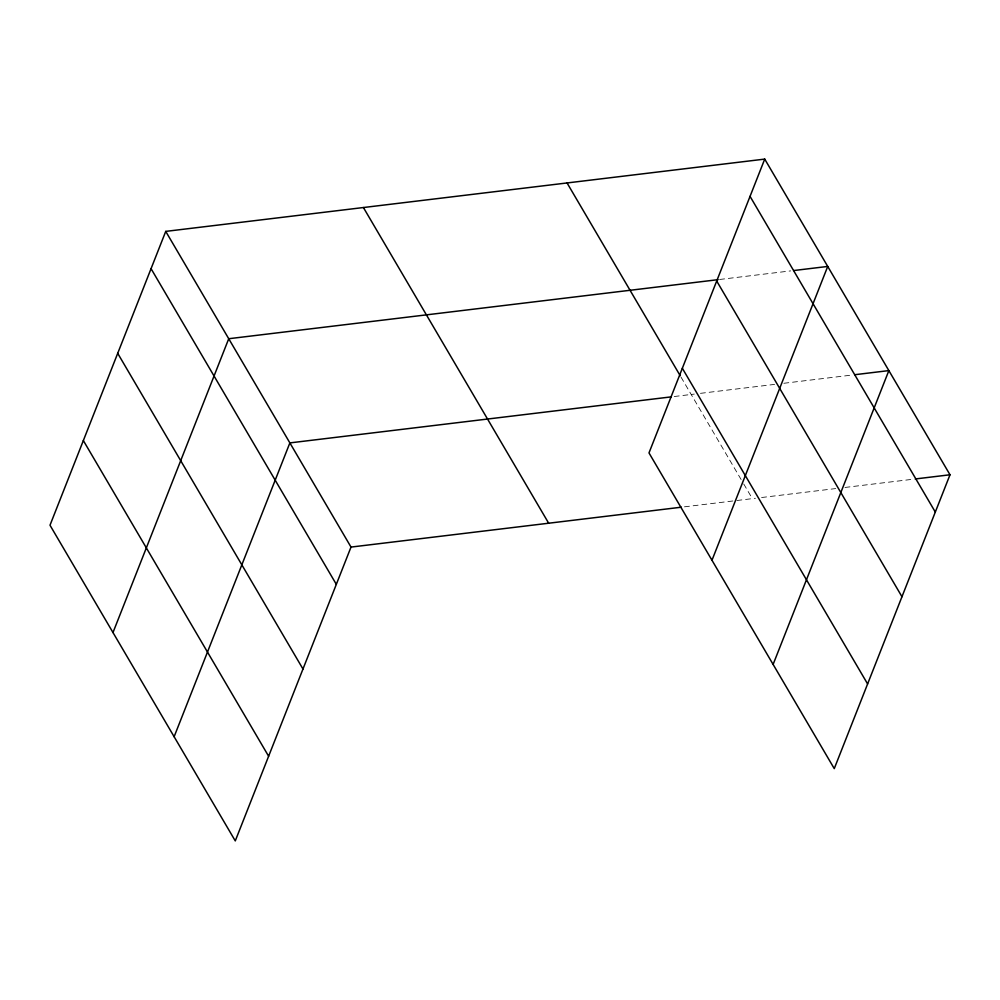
<?xml version="1.0" encoding="UTF-8"?>
<svg xmlns="http://www.w3.org/2000/svg" width="1000" height="1000" viewBox="0 0 1000 1000"><rect width="100%" height="100%" fill="white"/><g stroke="black" fill="none" stroke-linecap="round" stroke-linejoin="round"><path stroke-width="0.75" stroke-dasharray="5 3.75" d="M719.625 279.475L790.662 270.9M674.225 396.512L694.287 394.087M700.462 393.338L774.587 384.4M783.85 383.275L851.8 375.075M684.45 506.825L735.362 500.688M736.9 500.5L755.425 498.263M761.6 497.512L835.725 488.575M844.987 487.45L914.488 479.062M681 377.1L742.925 482.612M743.713 483.95L752.337 498.638"/><path stroke-width="1.5" d="M165.738 231.388L50 525.225L235.275 840.9L351.012 547.075L165.738 231.388L764.725 159.1L950 474.775L834.262 768.612L648.988 452.925L764.725 159.1M112.987 632.55L228.738 338.725L718.075 279.662M174.125 736.725L289.875 442.9L671.137 396.887M711.975 560.262L827.725 266.438L793.75 270.538M773.112 664.438L888.863 370.6L854.887 374.7M351.012 547.075L681.363 507.2M916.025 478.875L950 474.775M750.05 196.375L935.312 512.062M716.7 281.038L901.963 596.725M682.337 368.275L867.613 683.95M567.062 182.963L680.225 375.763M363.413 207.537L548.675 523.212M151.062 268.675L336.325 584.35M117.713 353.338L302.975 669.013M83.35 440.562L268.625 756.237"/></g></svg>
